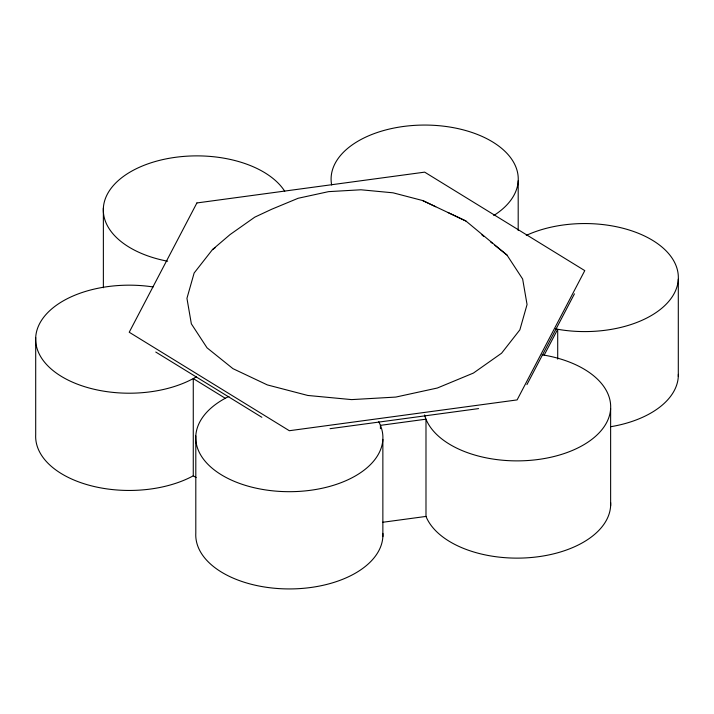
<?xml version="1.0" encoding="UTF-8"?>
<svg xmlns="http://www.w3.org/2000/svg" width="714" height="714" viewBox="0 0 714 714"><rect width="100%" height="100%" fill="white"/><g stroke="black" fill="none" stroke-linecap="round" stroke-linejoin="round"><path stroke-width="1.07" d="M526.914 384.632L574.44 293.838M544.166 355.144L557.705 329.288L557.705 359.115M465.903 221.01L422.679 200.545L393.039 192.816L360.945 189.781L328.583 191.638L298.149 198.269L271.739 209.229L254.782 217.154L230.078 234.567L212.424 249.65L194.137 273.016L186.943 298.327L191.352 323.844L207.042 347.834L232.951 368.656L267.313 384.908L307.788 395.458L351.618 399.608L395.815 397.073L437.361 388.014L473.436 373.056L501.576 353.216L519.863 329.85L527.057 304.539L522.648 279.022L506.958 255.032L465.903 221.01L447.839 212.442M212.424 249.65L215.146 247.731M330.046 428.686L478.594 408.595M382.606 522.291L425.99 516.427A93.579 54.023 0 0 0 529.172 557.679A93.579 54.023 0 0 0 610.64 502.558M422.679 200.545L435.736 206.748M155.759 352.029L261.859 417.297M225.294 398.278L193.271 378.581L193.271 475.827L196.091 477.559M481.914 234.906L483.646 236.289M490.554 241.841L492.276 243.233M494.873 245.313L506.958 255.032M678.3 279.281L678.3 376.519M610.631 408.569L610.631 505.807M518.194 180.803L518.194 230.524M425.99 516.427L425.99 419.18L380.437 425.348L380.437 428.659M382.865 439.378L382.865 536.625M195.806 435.959L195.806 533.197A93.579 54.023 0 0 0 289.188 588.934A93.579 54.023 0 0 0 382.874 533.376M103.369 208.193L103.369 287.751M35.7 337.481L35.7 434.719A93.579 54.023 0 0 0 90.705 485.663A93.579 54.023 0 0 0 193.271 475.827M378.732 421.715A93.579 54.023 0 0 1 328.654 486.689A93.579 54.023 0 0 1 210.434 466.715A93.579 54.023 0 0 1 228.926 396.404M196.332 376.84A93.579 54.023 0 0 1 76.389 383.775A93.579 54.023 0 0 1 44.134 316.713A93.579 54.023 0 0 1 153.108 286.957M167.62 261.217A93.579 54.023 0 0 1 129.609 172.351A93.579 54.023 0 0 1 284.725 191.263M331.653 184.988A93.579 54.023 0 0 1 453.702 127.726A93.579 54.023 0 0 1 493.749 215.53M526.263 235.406A93.579 54.023 0 0 1 676.854 267.964A93.579 54.023 0 0 1 555.501 328.877M542.051 354.787A93.579 54.023 0 0 1 609.89 413.861A93.579 54.023 0 0 1 518.034 460.878A93.579 54.023 0 0 1 424.571 414.923M678.345 374.359A93.579 54.023 0 0 1 610.604 426.731M196.894 202.954L129.225 332.242L289.331 430.721L517.106 399.911L584.775 270.624L424.669 172.145L196.894 202.954"/></g></svg>
